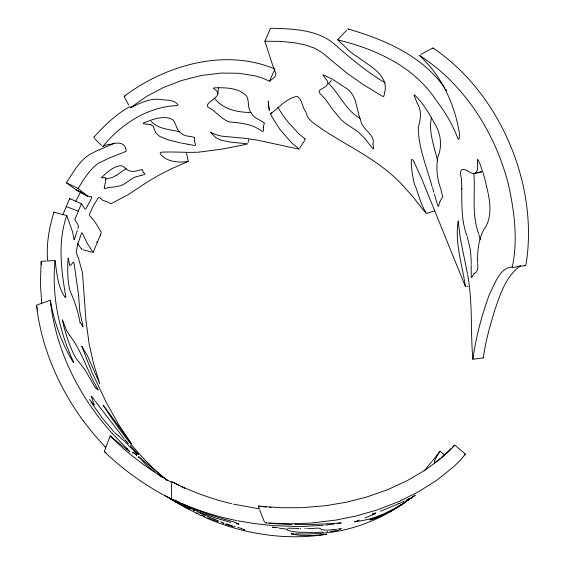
<?xml version="1.0" encoding="UTF-8"?>
<svg xmlns="http://www.w3.org/2000/svg" width="565" height="565" viewBox="0 0 565 565"><rect width="100%" height="100%" fill="white"/><g stroke="black" fill="none" stroke-linecap="round" stroke-linejoin="round"><path stroke-width="0.85" d="M471.217 261.44L470.504 250.479L467.326 236.954M287.423 529.991C294.803 533.042 304.655 532.075 312.883 532.513M471.217 262.167L471.21 262.725M372.949 143.898C375.605 134.505 361.939 129.682 360.647 120.331C355.851 108.621 357.426 93.91 344.219 86.996M471.203 263.304L471.196 263.693M41.139 261.708L41.125 262.16M81.763 346.331L91.947 372.293L106.284 402.45L118.805 424.88L131.659 444.062L131.066 443.334M471.182 264.632L471.245 277.238M55.017 260.846L54.996 261.39M461.824 189.084L461.852 188.654M218.464 87.427L217.892 93.515L217.122 91.438L213.528 88.288M195.765 145.099L194.628 141.822M41.104 262.435L40.412 283.743L41.725 303.49M91.855 197.157L91.375 198.371M54.982 261.595C51.599 296.046 59.156 330.906 73.577 362.165M104.235 187.432L105.796 180.602L105.775 178.173M217.892 93.493C218.422 98.571 200.172 104.638 210.519 108.565C216.904 112.583 221.755 119.272 229.129 121.92C240.98 122.923 252.866 124.06 262.584 131.617M373.564 148.722L372.949 144.068M263.219 127.478L263.354 129.597M263.241 127.337L264.3 123.085M458.18 221.12C454.733 242.272 461.831 263.382 465.044 284.174M384.68 92.568C389.158 74.99 368.839 65.547 357.56 56.931C349.848 52.524 344.247 45.638 337.715 39.833M384.603 93.013L383.84 96.227L382.809 96.481L362.864 84.319L347.122 73.281L321.591 52.241L314.112 47.94L304.429 44.72L293.355 42.601L279.957 41.358L264.858 41.252L272.853 65.815L275.819 73.281L275.663 75.265L274.611 77.228L269.533 81.148L262.704 78.203L255.309 75.915L239.037 73.273L220.71 73.09L201.14 75.54L181.436 80.555L163.066 87.674L146.166 96.672L130.423 107.738M65.808 297.444L65.823 297.006M78.252 227.151L77.864 228.691M78.351 226.664L77.977 224.708L74.863 219.573M263.46 131.25L263.382 129.795M68.153 258.233C67.419 267.633 67.355 280.035 69.813 290.142C74.163 300.411 78.125 310.891 79.891 322.008M248.084 142.422L248.791 139.612M477.538 159.733L477.489 163.221M431.491 117.28C428.235 131.928 434.393 146.575 437.543 160.735M47.785 261.108C45.963 244.574 49.261 227.999 53.873 212.179L66.769 215.54C57.517 241.905 61.232 270.042 65.815 296.908M77.299 230.527L74.792 238.197M74.926 219.291L81.311 203.986M302.437 507.674L326.026 505.668L346.444 502.193L366.353 497.136L387.569 489.714L406.955 480.794L425.657 469.812L441.844 457.728L449.246 450.997L454.712 445.121L465.504 454.119L460.729 459.825L453.893 466.577L436.985 480.116L418.284 491.882L398.728 501.614L377.159 509.934L356.783 515.824L335.737 520.118L310.863 523.049M74.608 238.734L74.262 239.588M127.577 450.1L126.864 449.514L127.16 448.638L125.345 446.908M138.482 457.657L138.785 456.817L166.534 479.918M62.75 214.968L69.58 198.852M164.987 495.766C142.945 483.76 122.315 469.07 104.313 451.548L110.175 435.883L126.864 449.514M136.349 455.891L136.659 455.044L133.785 452.826M132.662 453.123L132.987 452.261L133.58 452.685M100.309 235.231L93.048 252.499M439.994 201.317L438.532 206.331M269.646 109.631L269.343 110.352L268.424 105.189L268.552 101.036M100.365 235.097L101.29 232.335L95.224 222.313L89.877 215.879L89.319 214.509L93.536 205.413L98.345 197.637L99.242 197.397L102.526 200.18L108.642 202.327L110.345 203.584L111.806 203.322L128.177 194.657L147.903 181.655L158.998 175.108L171.583 168.73L188.258 161.442M299.097 149.047L291.618 142.811L279.823 129.321L272.168 117.245L270.593 113.883L271.214 112.449M264.858 41.252L270.543 28.257C292.529 28.843 317.636 29.246 335.059 44.663C350.823 58.64 367.144 72.08 385.274 82.928M101.601 177.65C106.849 172.29 113.283 166.52 120.924 165.63C125.077 166.082 126.581 171.294 131.115 171.174C134.83 172.184 138.319 169.987 141.9 169.691M269.533 81.148L274.922 69.064M483.329 357.885C485.413 341.783 490.039 325.68 494.806 310.079C500.322 294.146 506.028 275.762 520.64 265.797M440.057 201.175L442.706 196.91L440.954 189.423M82.024 248.699L81.607 249.278L77.68 243.444M80.682 191.86L80.52 192.192M91.078 198.958L87.589 205.808M80.23 192.764L75.71 201.465M472.637 276.045L471.719 277.556M87.42 206.14L85.845 208.838M472.799 275.734L474.021 273.679M114.596 143.22L96.756 150.855L89.722 154.429L85.937 157.028L81.346 161.449L76.445 167.381L66.352 182.756L76.063 189.875L87.596 196.069L78.111 188.498L83.486 179.776L89.136 172.05L94.256 166.456L98.833 162.995L110.21 157.614L122.81 152.684M299.874 147.882L304.606 140.48M341.26 528.663L339.466 529.518M341.055 522.95L337.27 523.663M472.94 359.262C475.857 336.846 481.896 314.79 489.686 293.581C494.58 284.76 499.735 267.619 511.721 267.118C514.659 268.396 518.917 265.38 522.053 266.051C523.134 265.564 525.415 266.496 525.768 264.879C526.608 262.04 526.799 259.06 527.173 256.136C530.118 230.661 527.971 204.721 521.799 179.868C508.677 127.655 477.842 78.182 432.959 47.976M439.612 451.993L440.121 451.244L432.395 460.969M439.57 452.057C437.741 455.086 433.969 460.065 434.365 462.968M431.745 461.782L424.131 470.843M287.529 529.744L286.441 529.087L279.188 528.176M405.854 501.183L409.053 498.909M474.113 273.566C478.223 272.005 477.948 267.386 477.715 263.594M329.098 82.984L331.337 80.421M103.692 145.452C121.708 123.763 147.635 107.096 176.308 105.591M103.31 145.876L102.851 146.335M94.397 136.561C104.906 125.098 116.27 114.038 130.042 106.545M94.249 136.716L93.719 137.246M338.018 39.359L346.62 30.298M453.469 446.272L454.691 445.114M453.441 446.308L452.367 447.346M464.727 454.761L465.475 454.126M451.315 448.335L445.333 453.843M270.593 113.883C278.82 107.724 286.413 98.289 297.006 96.347C302.409 99.009 302.042 107.562 305.891 111.948C307.353 120.797 316.365 124.554 322.756 129.639C351.84 148.602 384.624 162.953 407.188 190.49C413.149 196.112 421.836 208.965 426.158 213.076C421.116 204.897 418.736 195.434 415.565 186.457C413.446 185.433 407.902 149.513 414.081 162.07M444.754 454.359L442.402 456.428M125.903 151.314L126.299 150.375L125.663 148.475M441.788 456.958L441.18 457.473M440.036 458.462L438.97 459.366M437.868 460.291L434.429 462.94M124.286 96.255C165.813 64.982 224.616 48.194 274.265 68.732M299.062 149.139L256.178 139.915L243.593 138.164L221.932 136.193L215.639 134.597L210.809 132.45M413.418 496.225C400.352 506.282 385.839 514.772 370.075 519.807M143.411 123.114C152.246 119.413 163.327 114.999 172.424 119.42C176.619 123.467 176.082 130.692 181.796 133.736C185.306 136.829 190.292 135.819 194.296 137.422M413.792 496.254L415.197 495.223L413.884 496.155M409.215 498.789L409.787 498.337L406.736 499.778M413.721 496.268L413.227 496.621M413.665 496.345L410.395 498.605M409.47 499.255L410.162 498.768M411.765 497.652L411.009 498.182M408.431 499.99L403.156 503.443M404.321 502.85L401.39 504.849M404.109 502.991L403.65 503.316M332.277 532.082C357.935 528.381 382.413 517.999 403.671 503.295M116.51 175.27L126.2 168.582M125.741 151.434L123.375 152.479M401.821 504.552C392.117 510.746 381.841 516.89 370.732 519.772M116.39 175.348L112.287 177.445L105.387 179.07M409.611 499.1L405.91 501.254M402.993 503.542L395.733 507.723M73.238 262.238L70.787 265.147L69.749 265.218M394.857 508.196C383.247 514.687 370.93 519.729 357.857 521.255M94.051 137.196L94.623 136.892M420.925 54.353L432.444 48.23M130.55 107.788C139.131 103.501 148.15 98.96 158.016 99.193C164.422 100.619 174.154 98.819 178.159 104.977M124.385 96.325L125.359 95.824M102.879 146.441L106.192 145.05L110.987 144.11M404.243 501.042L399.851 503.182M399.462 503.366L398.911 503.627M398.834 503.662L381.213 510.951M94.193 404.907L91.297 396.411M467.064 236.029C459.889 217.567 462.53 197.573 461.428 178.335C458.766 169.549 461.775 167.078 468.971 171.661C476.818 177.12 478.28 169.67 477.496 163.454M254.54 532.873C278.333 537.364 302.953 538.177 326.874 534.193M144.584 174.536L141.603 175.284M372.37 514.037L375.096 513.098M364.962 518.013L375.527 513.606L373.359 513.945M380.45 511.226L380.824 511.092M36.739 305.072L50.108 300.312M359.107 520.075L354.495 521.813L357.504 521.333M375.859 512.836L375.301 513.027M426.716 213.443L434.591 210.837M213.923 87.865C224.962 87.526 238.783 87.49 246.672 96.114C249.582 101.566 247.018 108.522 251.552 113.501C254.201 118.502 260.168 119.625 264.194 122.902M512.151 267.379C518.218 240.407 514.376 211.077 508.366 184.303C495.357 133.432 465.306 85.647 421.087 56.422M323.201 74.905L331.81 78.846L343.612 86.537M475.405 173.173L481.62 171.781L474.657 173.342M373.14 513.995L372.236 514.178M244.85 144.633L247.738 143.828L230.485 142.126L220.618 140.078L215.569 137.45L210.752 132.5M244.504 144.711L221.529 149.202L198.88 152.126M326.838 534.2L325.694 534.356M141.54 175.291L134.046 177.389L124.13 184.091L121.03 185.638L114.285 187.022L108.847 187.403L105.161 188.675L104.44 188.47L104.228 187.644M338.322 530.344L330.412 531.425M111.637 143.997C116.503 142.55 124.039 142.02 125.607 148.341M369.814 519.934L370.626 519.793M291.406 533.72L294.09 533.777M337.771 529.08L340.978 528.628M336.578 529.264L327.269 530.231L321.499 529.666M466.739 286.349L468.074 286.158M331.839 532.145L320.468 533.417M325.461 534.391C314.211 535.648 302.155 536.489 291.279 533.84M473.661 359.185L482.574 358.005M334.332 524.052L325.744 525.047M177.361 105.542L176.428 105.591M73.394 262.181L74.114 263.565L78.62 295.417M101.884 177.904L104.447 177.502L105.683 178.01M323.448 525.273L299.966 526.573M327.192 531.736L327.608 531.7M198.407 152.169C187.036 152.762 175.651 151.681 164.274 152.091C162.445 152.147 158.638 151.724 160.665 154.337C166.972 162.035 178.921 162.932 188.202 161.406M320.122 533.445L306.449 534.01M323.286 532.061L313.921 532.498M310.072 523.105L289.118 523.819L267.761 522.999M525.189 265.677L524.61 265.303M41.379 261.334L46.365 261.023M48.103 260.917L54.798 260.5M325.857 523.875L341.069 522.9M325.355 523.903L314.119 524.341M194.939 145.615L187.658 144.202M301.675 507.702L281.257 507.751L260.959 506.318M313.695 524.348L294.824 524.504M308.328 528.388C311.075 529.61 320.044 526.368 321.365 529.546M306.689 528.416L307.353 528.402M305.114 528.437L304.74 528.445M299.16 526.58L272.662 525.598M305.658 534.01L295.665 533.847M300.17 528.466L300.622 528.466M299.033 528.459L287.811 528.183M291.914 524.454L277.916 523.896M272.45 527.202L276.928 527.526M95.76 388.063L96.333 388.282M277.027 523.84L269.039 523.204M87.78 196.168L91.445 196.846M238.698 524.221L236.198 523.706M278.263 527.625L277.803 527.59M266.8 522.922L266.073 522.908L266.496 522.9M265.275 522.802L265.84 522.844M271.878 525.535L271.094 525.471M270.31 525.401L253.53 523.458L237.914 520.824M271.08 507.631L269.385 507.462M78.394 190.575L76.649 190.179M259.61 506.169L258.29 506.021L258.699 506.099M266.087 507.088L262.661 506.65M274.555 527.597L272.379 527.258M260.903 506.409L260.522 506.36M179.896 131.758L178.717 131.589M258.954 506.134L260.345 506.332M259.971 508.98L233.31 504.107M178.307 131.525C169.302 129.385 157.642 128.926 151.123 121.214M414.279 94.786C423.347 102.957 429.393 114.285 435.396 124.801C441.117 134.654 442.197 146.759 437.804 157.317C435.989 167.847 436.971 178.872 440.771 188.88M181.372 143.058L187.481 144.16M180.553 142.917L168.095 139.859L159.5 136.278L155.7 132.711L153.27 126.256L150.912 124.752M95.513 388.049L84.99 369.821L75.491 357.468M304.288 139.195L305.418 139.167L298.864 133.898L288.235 122.308L282.86 115.302L277.966 107.442M254.088 532.788C236.509 529.405 219.347 523.903 203.068 516.481M236.615 520.57L236.989 520.648M235.859 520.414C214.905 516.156 194.445 509.468 175.051 500.456M251.065 112.612C236.961 112.103 223.726 109.801 214.199 98.035M231.558 503.698C211.55 498.966 192.079 491.91 173.745 482.595M244.355 529.871L243.925 529.765M150.714 124.696L143.15 123.707M230.781 522.399L216.36 518.253L200.208 512.476M237.787 527.442L241.446 528.473M83.062 249.695L91.643 252.11M224.263 519.193L208.075 514.136L193.251 508.62M224.644 519.299L235.633 522.463L238.868 524.129M235.245 526.714L234.539 526.509M137.38 454.126L137.027 453.865M232.646 525.944L226.078 523.797M233.988 526.933L233.606 526.813M232.9 526.594L232.512 526.474M241.651 528.536L242.378 528.84M231.664 526.206L225.59 524.249M223.684 523.621L223.26 523.48M223.14 523.437L222.765 523.31M244.172 529.68L244.744 529.885M244.377 529.751L242.858 529.2M218.104 521.693L217.504 521.481M216.904 521.262L215.999 520.93M224.023 523.056L221.939 522.279M215.35 520.69L212.207 519.503M66.105 206.557L78.154 211.07M142.034 169.726L143.228 172.106M96.615 242.011L97.307 242.272M221.501 522.116L220.654 521.785M211.522 519.242L207.687 517.702M176.704 502.377L174.324 501.155M218.627 520.986L214.686 519.299M199.092 512.024L183.526 505.23L165.785 496.204M192.086 508.147L181.492 503.542M198.675 512.533L214.46 519.193M204.777 516.488L204.304 516.283M337.743 39.861C375.4 48.964 413.785 66.352 435.89 99.878M203.852 516.085L203.407 515.894M194.212 510.612L193.837 510.442M202.99 515.711L202.376 515.442M193.753 510.407L193.322 510.216M201.98 515.266L201.423 515.012M85.167 209.311L81.466 203.767L69.742 198.59L70.109 199.184M348.026 28.992C384.595 39.501 422.217 55.751 444.754 87.956M190.334 508.874L186.754 507.215M201.521 515.767L184.833 507.264L167.537 496.946M419.301 55.306L420.833 56.253M179.465 502.596L172.805 499.404M197.143 513.041L196.754 512.858M185.941 506.833L183.088 505.456M81.854 346.281L87.596 356.063L99.793 383.797L93.564 363.634L89.15 343.979L85.944 320.242L82.476 272.627L78.408 258.17L76.176 252.251L77.61 244.694L81.678 232.731L82.497 233.416L87.151 243.127L92.985 252.407M66.352 182.756L78.104 188.498M184.345 488.16L184.797 488.379M182.276 505.061L180.652 504.255M171.958 498.987L171.852 498.937M183.484 487.729L183.893 487.934M182.326 487.15L182.686 487.334M189.522 509.326L184.762 506.876M181.612 486.79L180.97 486.465M94.072 404.879L91.368 401.835M172.509 481.966L171.562 481.472M178.766 485.314L172.544 482.002M183.667 506.304L182.735 505.809M76.303 190.017L87.688 196.119M182.601 505.739L176.654 502.511M171.329 499.411L170.955 499.206M165.1 495.823L165.552 496.077M170.425 498.916L170.058 498.711M169.112 498.196L169.874 498.613M176.414 502.384L175.616 501.939M170.298 498.86L176.57 502.285M170.079 498.74L169.338 498.323M171.915 499.841L170.814 499.22M174.613 501.381L175.016 501.607M172.261 482.884L166.449 479.48M166.237 479.353L165.284 478.781M165.178 478.717C145.212 466.732 126.433 452.607 110.175 435.883M167.452 496.896L166.901 496.557M165.354 495.59L164.853 495.279M137.698 453.97L138.799 454.79M118.481 435.841L124.342 440.983L134.844 451.746M118.325 435.749L114.554 432.5M360.18 118.297C345.745 110.521 339.614 93.875 328.42 83.302M161.717 477.143L159.521 475.553M157.96 474.423L159.224 475.342M357.807 131.617L345.54 123.445L341.091 119.716L332.347 109.059L325.327 99.094L319.479 92.914L319.041 91.53L319.578 90.308L326.238 86.106L327.947 83.747L327.206 80.781L323.095 75.166M477.87 159.507L480.201 164.415L483.52 174.373M106.001 452.812L104.313 451.548M132.987 452.261L136.659 455.044M358.478 132.125L365.075 138.75M154.492 471.846L153.885 471.38M167.431 480.61L166.894 480.194M153.341 470.956L145.48 464.063L138.785 456.817M167.572 480.624C141.42 459.945 121.037 433.171 103.197 405.253M372.957 148.821L366.452 140.544M69.799 335.568C82.285 351.592 87.61 372.194 98.084 389.596M128.234 450.644L130.042 451.943L127.16 448.638M69.707 335.497L66.656 330.723M444.309 454.733L440.135 451.223M348.676 29.663L347.948 29.034M96.438 388.36L97.533 389.504M65.385 297.423L64.756 296.738M136.815 453.681L135.953 452.848M73.591 362.688C62.072 344.523 54.085 322.064 50.356 300.502M124.964 446.541L112.216 433.397M98.056 390.069L97.59 389.568M94.638 138.602L101.495 145.403M135.635 452.537L135.141 452.042M113.784 431.731L102.646 418.538L91.064 402.188M433.758 48.887L432.938 48.025M105.584 447.381L104.984 446.753M104.942 446.71L93.677 434.082L83.458 421.08M131.687 447.226L138.672 454.486M131.652 447.183L130.24 445.679M89.482 399.434L91.064 401.44M194.416 137.535L194.586 141.575M112.138 433.313C79.001 396.616 55.709 350.074 50.363 300.637M128.319 443.582L127.365 442.501M419.23 55.342C440.947 74.87 454.013 102.583 459.084 131.278C459.571 131.92 459.811 142.917 457.756 138.298C452.77 124.625 445.107 112.117 436.378 100.535M127.118 442.218L126.617 441.646M126.355 441.343L125.684 440.559M64.502 296.441C57.559 286.095 56.86 272.556 55.059 260.684M125.409 440.234L124.985 439.718M124.067 438.617L98.458 405.416M98.119 404.999L95.195 401.136M104.476 406.807L130.734 442.918M104.285 406.574L103.148 405.19M365.202 138.919L365.541 139.35M365.972 139.908L366.311 140.353M145.021 173.801L143.326 172.247M445.778 89.291L446.781 90.619M83.401 421.003C58.583 387.223 41.316 347.214 36.534 305.467M81.416 324.119L79.983 322.255M94.694 400.423L91.897 396.432L91.269 396.227M483.245 357.878L483.124 357.37M472.87 359.262C470.363 331.224 472.863 302.543 467.643 274.647M62.454 319.861L66.43 330.193M82.857 326.86L82.462 326.097M81.515 324.275L82.434 326.047M75.173 356.925C69.255 345.794 64.968 331.768 62.369 320.108M69.615 265.013L68.294 258.262M437.91 206.041L434.386 194.169M128.672 105.069L124.166 96.65M414.173 162.247L421.462 178.123L432.712 205.844M416.921 102.491L414.046 95.203M417.083 102.865C421.949 110.599 420.734 119.293 418.277 127.337C418.326 147.288 426.384 166.223 431.724 185.193M264.526 522.166L259.773 510.202M258.367 506.614L258.947 508.105M432.988 206.571L465.405 286.547L465.136 284.626M54.113 212.906L53.873 212.179M66.769 215.54L72.511 231.671L73.853 238.359M74.064 239.475L73.881 238.501M431.865 185.638L432.084 186.337M432.458 187.531L432.613 188.032M432.776 188.562L433.856 192.262M483.682 174.917L484.247 176.873M484.403 177.431L484.876 179.147M485.031 179.719L488.146 193.265M478.88 234.348C471.267 214.651 475.497 193.442 473.83 173.067M479.127 235.294L480.25 239.722M37.587 310.383L37.248 308.801M188.187 161.082L186.563 153.164M37 307.607L36.598 305.559M82.97 326.33L79.771 311.216L78.62 295.446M488.287 194.021C490.674 205.851 491.451 219.743 483.739 229.644C478.527 239.779 477.171 251.489 477.693 262.76M467.488 273.714L460.341 238.67L458.229 221.233M268.241 101.778L269.343 110.352M41.485 264.858L41.181 261.581M171.654 498.217L171.499 483.605"/></g></svg>
